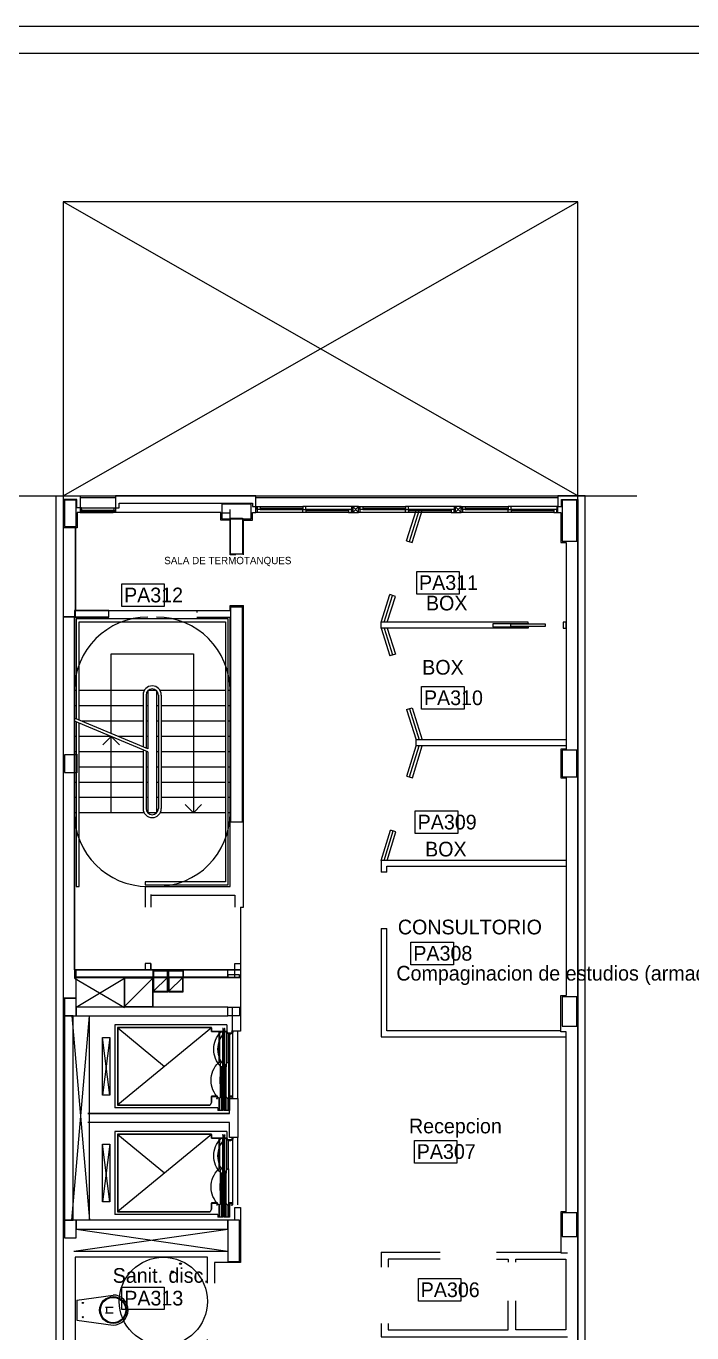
# Model space of a CAD drawing. Header units: millimetres. Extents: x 1473.7 to 1568.7, y 1808.4 to 1881.8.
# Drawn here: x 1521.54 to 1532.87, y 1859.53 to 1881.75 of the extents above; entities that cross this region are included whole.
import ezdxf

# ---------------------------------------------------------------- set-up
doc = ezdxf.new("R2010")
doc.units = ezdxf.units.MM
doc.layers.get('0').update_dxf_attribs({"linetype": 'CONTINUOUS'})
for name, color, linetype in [('0-OBSERVACIONES', 6, 'CONTINUOUS'), ('0000-TEXTO', 7, 'CONTINUOUS'), ('AR - ASCENSOR', 1, 'CONTINUOUS'), ('AR - CARPINTERIA 1', 1, 'CONTINUOUS'), ('AR - CARPINTERIA 2', 8, 'CONTINUOUS'), ('AR - INST. SANITARIA', 2, 'CONTINUOUS'), ('AR - LADRILLO VISTO', 3, 'CONTINUOUS'), ('AR - PROYECCION 1', 2, 'CONTINUOUS'), ('AR - PROYECCION 2', 1, 'CONTINUOUS'), ('AR - REVESTIMIENTO', 21, 'CONTINUOUS'), ('AR - REVOQUE', 8, 'CONTINUOUS'), ('AR - TABIQUE DURLOCK', 2, 'CONTINUOUS'), ('AR - TXT', 7, 'CONTINUOUS'), ('AR - VISTA 1', 8, 'CONTINUOUS'), ('AV-HUMO', 6, 'CONTINUOUS'), ('AV-PLENO', 9, 'CONTINUOUS'), ('ES - LINEA OFICIAL', 6, 'CONTINUOUS'), ('ES-COLUMNAS', 5, 'CONTINUOUS'), ('ES-TABIQUES', 5, 'CONTINUOUS'), ('MESADAS', 254, 'CONTINUOUS'), ('MURO', 7, 'CONTINUOUS'), ('TEXTO', 7, 'CONTINUOUS')]:
    doc.layers.add(name, color=color, linetype=linetype)

msp = doc.modelspace()

# ---------------------------------------------------------------- linework, layer by layer
at = {"color": 5}
for p, q in [((1525.008324, 1871.813436), (1525.008324, 1871.902565)), ((1525.008324, 1871.902565), (1525.238325, 1871.902565)), ((1522.348325, 1860.923462), (1524.968324, 1860.923462))]:
    msp.add_line(p, q, dxfattribs=at)
at = {"color": 2}
for points in [[(1522.378324, 1873.223528), (1522.168324, 1873.223528), (1522.168324, 1871.705983), (1522.378324, 1871.705983)], [(1522.358324, 1871.703436), (1522.943324, 1871.703436), (1522.943324, 1871.813436), (1522.358324, 1871.813436)], [(1525.088324, 1865.708436), (1522.368324, 1865.708436), (1522.368324, 1865.573436), (1525.088324, 1865.573436)], [(1523.700843, 1865.708436), (1523.707037, 1865.708436), (1523.707037, 1865.435901), (1523.700843, 1865.435901)], [(1523.965649, 1865.708436), (1523.94302, 1865.708436), (1523.94302, 1865.68366), (1523.965649, 1865.68366)], [(1524.207826, 1865.708436), (1524.201632, 1865.708436), (1524.201632, 1865.435901), (1524.207826, 1865.435901)], [(1524.968324, 1865.573436), (1525.168324, 1865.573436), (1525.168324, 1865.623436), (1524.968324, 1865.623436)], [(1524.968324, 1865.573436), (1525.179676, 1865.573436), (1525.179676, 1865.573436), (1524.968324, 1865.573436)], [(1524.968324, 1865.073436), (1525.168324, 1865.073436), (1525.168324, 1864.923436), (1524.968324, 1864.923436)]]:
    msp.add_lwpolyline(points, close=True, dxfattribs=at)
for points in [[(1522.168324, 1865.223436), (1522.388324, 1865.223436), (1522.388324, 1865.567865), (1522.368324, 1865.567865), (1522.368324, 1865.708436), (1522.358324, 1865.708436), (1522.358324, 1866.884588), (1522.358324, 1871.705983), (1522.168324, 1871.705983), (1522.168324, 1865.223436), (1522.278324, 1865.223436)], [(1522.388324, 1865.223436), (1522.388324, 1865.708436)], [(1523.94302, 1865.699871), (1523.707037, 1865.699871)], [(1523.94302, 1865.693546), (1523.707037, 1865.693546)], [(1523.94302, 1865.68366), (1523.707037, 1865.68366), (1523.71088, 1865.6888)], [(1523.94302, 1865.6888), (1523.707037, 1865.6888)], [(1524.202244, 1865.68366), (1523.965649, 1865.68366), (1523.94302, 1865.68366)], [(1524.201632, 1865.699871), (1523.965649, 1865.699871)], [(1524.201632, 1865.693546), (1523.965649, 1865.693546)], [(1524.201632, 1865.6888), (1523.965649, 1865.6888)], [(1522.388324, 1865.223436), (1522.168324, 1865.223436)], [(1525.075675, 1865.073436), (1525.188318, 1865.073436)]]:
    msp.add_lwpolyline(points, dxfattribs=at)
at = {"color": 5}
msp.add_lwpolyline([(1522.368324, 1865.573436), (1524.968324, 1865.573436), (1524.968324, 1865.708436), (1522.368324, 1865.708436)], close=True, dxfattribs=at)
at = {"color": 2}
msp.add_circle((1523.873325, 1860.068462), 0.75, dxfattribs=at)
at = {"layer": '0-OBSERVACIONES'}
for points in [[(1525.188324, 1866.773436), (1525.188324, 1864.965496)], [(1523.707037, 1865.575773), (1523.707037, 1865.708436)], [(1523.942407, 1865.581967), (1523.942407, 1865.68366)], [(1523.948601, 1865.505708), (1523.948601, 1865.68366)], [(1523.960067, 1865.505708), (1523.960067, 1865.68366)], [(1523.966261, 1865.581967), (1523.966261, 1865.68366)], [(1524.207826, 1865.581967), (1524.207826, 1865.708436)], [(1524.968324, 1865.58377), (1522.358324, 1865.58377)]]:
    msp.add_lwpolyline(points, dxfattribs=at)
for points in [[(1522.358324, 1865.58377), (1523.700843, 1865.58377), (1523.700843, 1865.708436), (1522.358324, 1865.708436)], [(1523.661904, 1865.813436), (1523.561904, 1865.813436), (1523.561904, 1865.708436), (1523.661904, 1865.708436)], [(1524.207826, 1865.58377), (1524.968324, 1865.58377), (1524.968324, 1865.708436), (1524.207826, 1865.708436)], [(1524.968324, 1865.708436), (1525.188324, 1865.708436), (1525.188324, 1865.573436), (1524.968324, 1865.573436)], [(1525.088324, 1865.813436), (1525.188324, 1865.813436), (1525.188324, 1865.708436), (1525.088324, 1865.708436)], [(1525.188325, 1864.660638), (1525.048318, 1864.660638), (1525.048318, 1865.073436), (1525.188325, 1865.073436)]]:
    msp.add_lwpolyline(points, close=True, dxfattribs=at)
at = {"layer": 'AR - ASCENSOR', "linetype": 'CONTINUOUS'}
for p, q in [((1523.04661, 1864.76978), (1523.046611, 1863.358903)), ((1524.953321, 1864.76978), (1523.04661, 1864.76978)), ((1523.09261, 1864.72378), (1523.092611, 1863.404903)), ((1524.695071, 1864.72378), (1523.09261, 1864.72378)), ((1523.09661, 1864.71978), (1523.096611, 1863.408903)), ((1523.09661, 1864.71978), (1523.893841, 1864.064342)), ((1524.691071, 1864.71978), (1523.09661, 1864.71978)), ((1524.691071, 1864.71978), (1523.096611, 1863.408903)), ((1524.691071, 1864.71978), (1524.691071, 1864.654578)), ((1524.695071, 1864.658578), (1524.695071, 1864.72378)), ((1524.953321, 1864.76978), (1524.953321, 1864.658494)), ((1522.962755, 1863.574342), (1522.838325, 1864.554342)), ((1522.962755, 1864.554342), (1522.838325, 1863.574342)), ((1524.691071, 1864.654578), (1524.888349, 1864.654578)), ((1524.886349, 1864.658578), (1524.695071, 1864.658578)), ((1524.819349, 1864.654578), (1524.819349, 1864.131665)), ((1524.829349, 1864.654578), (1524.829349, 1864.131665)), ((1524.888349, 1864.70978), (1524.880349, 1864.70978)), ((1524.880349, 1864.70978), (1524.880349, 1864.70578)), ((1524.880349, 1864.70578), (1524.886349, 1864.70578)), ((1524.886349, 1864.70578), (1524.886349, 1864.658578)), ((1524.890349, 1864.656578), (1524.890349, 1864.70778)), ((1524.890349, 1864.656578), (1524.890349, 1863.31478)), ((1524.907321, 1864.656578), (1524.907321, 1863.31478)), ((1524.968321, 1864.629578), (1524.968321, 1864.131665)), ((1524.978321, 1864.629578), (1524.978321, 1864.131665)), ((1524.998321, 1864.629578), (1524.998321, 1863.31478)), ((1525.048321, 1864.631578), (1525.048319, 1863.554807)), ((1525.138325, 1863.519807), (1525.138325, 1864.664578)), ((1524.860349, 1864.058764), (1524.860349, 1863.31478)), ((1524.870349, 1864.058764), (1524.870349, 1863.31478)), ((1524.927321, 1864.058764), (1524.927321, 1863.31478)), ((1524.937321, 1864.058764), (1524.937321, 1863.31478)), ((1523.092611, 1863.404903), (1524.67078, 1863.404903)), ((1523.096611, 1863.408903), (1524.667106, 1863.408903)), ((1524.691072, 1863.456807), (1524.667106, 1863.408903)), ((1524.695072, 1863.456637), (1524.67078, 1863.404903)), ((1524.691072, 1863.552807), (1524.691072, 1863.456807)), ((1524.792109, 1863.554807), (1524.693072, 1863.554807)), ((1524.695072, 1863.550807), (1524.790109, 1863.550807)), ((1524.695072, 1863.456637), (1524.695072, 1863.550807)), ((1524.777287, 1863.523807), (1524.777287, 1863.519807)), ((1524.790109, 1863.523807), (1524.777287, 1863.523807)), ((1524.777287, 1863.519807), (1524.792109, 1863.519807)), ((1524.790109, 1863.550807), (1524.790109, 1863.523807)), ((1524.794109, 1863.521807), (1524.794109, 1863.552807)), ((1524.819349, 1863.522602), (1524.819349, 1863.31478)), ((1524.829349, 1863.522602), (1524.829349, 1863.31478)), ((1524.968322, 1863.522602), (1524.968321, 1863.31478)), ((1524.978322, 1863.522602), (1524.978321, 1863.31478)), ((1524.799349, 1863.358903), (1523.046611, 1863.358903)), ((1524.799349, 1863.358903), (1524.799349, 1863.31478)), ((1524.890349, 1863.31478), (1524.799349, 1863.31478)), ((1524.998321, 1863.31478), (1524.907321, 1863.31478)), ((1523.04661, 1862.957293), (1523.046611, 1861.546416)), ((1524.953321, 1862.957293), (1523.04661, 1862.957293)), ((1524.953321, 1862.957293), (1524.953321, 1862.846007)), ((1522.962755, 1861.761855), (1522.838324, 1862.741855)), ((1522.962755, 1862.741855), (1522.838324, 1861.761855)), ((1523.09261, 1862.911293), (1523.092611, 1861.592416)), ((1524.695071, 1862.911293), (1523.09261, 1862.911293)), ((1523.09661, 1862.907293), (1523.096611, 1861.596416)), ((1523.09661, 1862.907293), (1523.893841, 1862.251855)), ((1524.691071, 1862.907293), (1523.09661, 1862.907293)), ((1524.691071, 1862.907293), (1523.096611, 1861.596416)), ((1524.691071, 1862.907293), (1524.691071, 1862.842091)), ((1524.691071, 1862.842091), (1524.888349, 1862.842091)), ((1524.695071, 1862.846091), (1524.695071, 1862.911293)), ((1524.886349, 1862.846091), (1524.695071, 1862.846091)), ((1524.819349, 1862.842091), (1524.819349, 1862.319178)), ((1524.829349, 1862.842091), (1524.829349, 1862.319178)), ((1524.888349, 1862.897293), (1524.880349, 1862.897293)), ((1524.880349, 1862.897293), (1524.880349, 1862.893293)), ((1524.880349, 1862.893293), (1524.886349, 1862.893293)), ((1524.886349, 1862.893293), (1524.886349, 1862.846091)), ((1524.890349, 1862.844091), (1524.890349, 1862.895293)), ((1524.890349, 1862.844091), (1524.890349, 1861.502293)), ((1524.907321, 1862.844091), (1524.907321, 1861.502293)), ((1524.968321, 1862.817091), (1524.968321, 1862.319178)), ((1524.978321, 1862.817091), (1524.978321, 1862.319178)), ((1525.048321, 1862.819091), (1525.048319, 1861.74232)), ((1525.138325, 1861.70732), (1525.138324, 1862.852091)), ((1524.860349, 1862.246277), (1524.860349, 1861.502293)), ((1524.870349, 1862.246277), (1524.870349, 1861.502293)), ((1524.927321, 1862.246277), (1524.927321, 1861.502293)), ((1524.937321, 1862.246277), (1524.937321, 1861.502293)), ((1524.691072, 1861.64432), (1524.667106, 1861.596416)), ((1524.695072, 1861.64415), (1524.67078, 1861.592416)), ((1524.691072, 1861.74032), (1524.691072, 1861.64432)), ((1524.792109, 1861.74232), (1524.693072, 1861.74232)), ((1524.695072, 1861.73832), (1524.790109, 1861.73832)), ((1524.695072, 1861.64415), (1524.695072, 1861.73832)), ((1524.777287, 1861.71132), (1524.777287, 1861.70732)), ((1524.790109, 1861.71132), (1524.777287, 1861.71132)), ((1524.777287, 1861.70732), (1524.792109, 1861.70732)), ((1524.790109, 1861.73832), (1524.790109, 1861.71132)), ((1524.794109, 1861.70932), (1524.794109, 1861.74032)), ((1524.819349, 1861.710114), (1524.819349, 1861.502293)), ((1524.829349, 1861.710114), (1524.829349, 1861.502293)), ((1524.968322, 1861.710114), (1524.968321, 1861.502293)), ((1524.978322, 1861.710114), (1524.978321, 1861.502293)), ((1524.998321, 1861.70732), (1524.998321, 1861.502293)), ((1524.799349, 1861.546416), (1523.046611, 1861.546416)), ((1523.092611, 1861.592416), (1524.67078, 1861.592416)), ((1523.096611, 1861.596416), (1524.667106, 1861.596416)), ((1524.799349, 1861.546416), (1524.799349, 1861.502293)), ((1524.890349, 1861.502293), (1524.799349, 1861.502293)), ((1524.998321, 1861.502293), (1524.907321, 1861.502293))]:
    msp.add_line(p, q, dxfattribs=at)
for points in [[(1522.962755, 1864.554342), (1522.962755, 1863.574342), (1522.838325, 1863.574342), (1522.838325, 1864.554342)], [(1522.962755, 1862.741855), (1522.962755, 1861.761855), (1522.838324, 1861.761855), (1522.838324, 1862.741855)]]:
    msp.add_lwpolyline(points, close=True, dxfattribs=at)
for points in [[(1524.850349, 1864.063764, -0.414214), (1524.850349, 1864.646073, -0.414214), (1524.855349, 1864.651073, -0.414214), (1524.875349, 1864.651073, -0.414214), (1524.880349, 1864.646073), (1524.880349, 1864.063764), (1524.875349, 1864.058764), (1524.855349, 1864.058764)], [(1524.917321, 1864.646073, 0.414214), (1524.917321, 1864.063764, 0.414214), (1524.922321, 1864.058764, 0.414214), (1524.942321, 1864.058764, 0.414214), (1524.947321, 1864.063764), (1524.947321, 1864.646073), (1524.942321, 1864.651073), (1524.922321, 1864.651073)], [(1525.038321, 1864.664578, -0.414214), (1525.046321, 1864.664578, -0.414214), (1525.048321, 1864.662578, -0.414214), (1525.048321, 1864.631578, 0.414214), (1525.046321, 1864.629578, -0.414214), (1524.956321, 1864.629578, -0.414214), (1524.954321, 1864.631578, -0.414214), (1524.954321, 1864.652578), (1524.952321, 1864.654578), (1524.909321, 1864.654578), (1524.907321, 1864.656578), (1524.907321, 1864.70778), (1524.909321, 1864.70978), (1524.917321, 1864.70978), (1524.917321, 1864.70578), (1524.911321, 1864.70578), (1524.911321, 1864.658578), (1524.952321, 1864.658578), (1524.958321, 1864.652578), (1524.958321, 1864.633578), (1525.044321, 1864.633578), (1525.044321, 1864.660578), (1525.038321, 1864.660578)], [(1524.809349, 1863.527602, -0.414214), (1524.809349, 1864.126665, -0.414214), (1524.814349, 1864.131665, -0.414214), (1524.834349, 1864.131665, -0.414214), (1524.839349, 1864.126665), (1524.839349, 1863.527602), (1524.834349, 1863.522602), (1524.814349, 1863.522602)], [(1524.958321, 1864.126665, 0.414214), (1524.958322, 1863.527602, 0.414214), (1524.963322, 1863.522602, 0.414214), (1524.983322, 1863.522602, 0.414214), (1524.988322, 1863.527602), (1524.988321, 1864.126665), (1524.983321, 1864.131665), (1524.963321, 1864.131665)], [(1525.0315, 1863.523807, 0.414214), (1525.0315, 1863.519807, 0.414214), (1525.046322, 1863.519807, 0.414214), (1525.048322, 1863.521807, 0.414214), (1525.048322, 1863.552807), (1525.046322, 1863.554807), (1525.000322, 1863.554807), (1524.998322, 1863.552807), (1524.998322, 1863.521807), (1525.000322, 1863.519807), (1525.015144, 1863.519807), (1525.015144, 1863.523807), (1525.002322, 1863.523807), (1525.002322, 1863.550807), (1525.044322, 1863.550807), (1525.044322, 1863.523807)], [(1524.850349, 1862.251277, -0.414214), (1524.850349, 1862.833586, -0.414214), (1524.855349, 1862.838586, -0.414214), (1524.875349, 1862.838586, -0.414214), (1524.880349, 1862.833586), (1524.880349, 1862.251277), (1524.875349, 1862.246277), (1524.855349, 1862.246277)], [(1524.917321, 1862.833586, 0.414214), (1524.917321, 1862.251277, 0.414214), (1524.922321, 1862.246277, 0.414214), (1524.942321, 1862.246277, 0.414214), (1524.947321, 1862.251277), (1524.947321, 1862.833586), (1524.942321, 1862.838586), (1524.922321, 1862.838586)], [(1525.038321, 1862.852091, -0.414214), (1525.046321, 1862.852091, -0.414214), (1525.048321, 1862.850091, -0.414214), (1525.048321, 1862.819091, 0.414214), (1525.046321, 1862.817091, -0.414214), (1524.956321, 1862.817091, -0.414214), (1524.954321, 1862.819091, -0.414214), (1524.954321, 1862.840091), (1524.952321, 1862.842091), (1524.909321, 1862.842091), (1524.907321, 1862.844091), (1524.907321, 1862.895293), (1524.909321, 1862.897293), (1524.917321, 1862.897293), (1524.917321, 1862.893293), (1524.911321, 1862.893293), (1524.911321, 1862.846091), (1524.952321, 1862.846091), (1524.958321, 1862.840091), (1524.958321, 1862.821091), (1525.044321, 1862.821091), (1525.044321, 1862.848091), (1525.038321, 1862.848091)], [(1524.809349, 1861.715114, -0.414214), (1524.809349, 1862.314178, -0.414214), (1524.814349, 1862.319178, -0.414214), (1524.834349, 1862.319178, -0.414214), (1524.839349, 1862.314178), (1524.839349, 1861.715114), (1524.834349, 1861.710114), (1524.814349, 1861.710114)], [(1524.958321, 1862.314178, 0.414214), (1524.958322, 1861.715114, 0.414214), (1524.963322, 1861.710114, 0.414214), (1524.983322, 1861.710114, 0.414214), (1524.988322, 1861.715114), (1524.988321, 1862.314178), (1524.983321, 1862.319178), (1524.963321, 1862.319178)], [(1525.0315, 1861.71132, 0.414214), (1525.0315, 1861.70732, 0.414214), (1525.046322, 1861.70732, 0.414214), (1525.048322, 1861.70932, 0.414214), (1525.048322, 1861.74032), (1525.046322, 1861.74232), (1525.000322, 1861.74232), (1524.998322, 1861.74032), (1524.998322, 1861.70932), (1525.000322, 1861.70732), (1525.015144, 1861.70732), (1525.015144, 1861.71132), (1525.002322, 1861.71132), (1525.002322, 1861.73832), (1525.044322, 1861.73832), (1525.044322, 1861.71132)]]:
    msp.add_lwpolyline(points, format="xyb", close=True, dxfattribs=at)
for centre, start, end in [((1524.888349, 1864.70778), 0, 90), ((1524.888349, 1864.656578), 270, 0), ((1524.693072, 1863.552807), 90, 180), ((1524.792109, 1863.552807), 0, 90), ((1524.792109, 1863.521807), 270, 0), ((1524.888349, 1862.895293), 0, 90), ((1524.888349, 1862.844091), 270, 0), ((1524.693072, 1861.74032), 90, 180), ((1524.792109, 1861.74032), 0, 90), ((1524.792109, 1861.70932), 270, 0)]:
    msp.add_arc(centre, 0.002, start, end, dxfattribs=at)
at = {"layer": 'AR - CARPINTERIA 1', "linetype": 'CONTINUOUS'}
for points in [[(1522.458324, 1873.483528), (1522.478324, 1873.483528), (1522.478324, 1873.563528), (1522.458324, 1873.563528)], [(1522.478324, 1873.483528), (1522.498324, 1873.483528), (1522.498324, 1873.523528), (1522.478324, 1873.523528)], [(1523.038324, 1873.483528), (1523.018324, 1873.483528), (1523.018324, 1873.523528), (1523.038324, 1873.523528)], [(1523.058324, 1873.483528), (1523.038324, 1873.483528), (1523.038324, 1873.563528), (1523.058324, 1873.563528)], [(1525.448324, 1873.583528), (1525.468324, 1873.583528), (1525.468324, 1873.483528), (1525.448324, 1873.483528)], [(1525.468324, 1873.583528), (1525.518324, 1873.583528), (1525.518324, 1873.533528), (1525.468324, 1873.533528)], [(1526.296657, 1873.583528), (1526.246657, 1873.583528), (1526.246657, 1873.533528), (1526.296657, 1873.533528)], [(1526.246657, 1873.533528), (1526.296657, 1873.533528), (1526.296657, 1873.483528), (1526.246657, 1873.483528)], [(1527.074991, 1873.533528), (1527.024991, 1873.533528), (1527.024991, 1873.483528), (1527.074991, 1873.483528)], [(1527.094991, 1873.583528), (1527.074991, 1873.583528), (1527.074991, 1873.483528), (1527.094991, 1873.483528)], [(1527.09499, 1873.483528), (1527.19499, 1873.483528), (1527.19499, 1873.583528), (1527.09499, 1873.583528)], [(1527.19499, 1873.583528), (1527.21499, 1873.583528), (1527.21499, 1873.483528), (1527.19499, 1873.483528)], [(1527.21499, 1873.583528), (1527.26499, 1873.583528), (1527.26499, 1873.533528), (1527.21499, 1873.533528)], [(1528.043324, 1873.583528), (1527.993324, 1873.583528), (1527.993324, 1873.533528), (1528.043324, 1873.533528)], [(1527.993324, 1873.533528), (1528.043324, 1873.533528), (1528.043324, 1873.483528), (1527.993324, 1873.483528)], [(1528.821657, 1873.533528), (1528.771657, 1873.533528), (1528.771657, 1873.483528), (1528.821657, 1873.483528)], [(1528.841657, 1873.583528), (1528.821657, 1873.583528), (1528.821657, 1873.483528), (1528.841657, 1873.483528)], [(1528.841657, 1873.483527), (1528.941657, 1873.483527), (1528.941657, 1873.583527), (1528.841657, 1873.583527)], [(1528.941657, 1873.583528), (1528.961657, 1873.583528), (1528.961657, 1873.483528), (1528.941657, 1873.483528)], [(1528.961657, 1873.583528), (1529.011657, 1873.583528), (1529.011657, 1873.533528), (1528.961657, 1873.533528)], [(1529.78999, 1873.583528), (1529.73999, 1873.583528), (1529.73999, 1873.533528), (1529.78999, 1873.533528)], [(1529.73999, 1873.533528), (1529.78999, 1873.533528), (1529.78999, 1873.483528), (1529.73999, 1873.483528)], [(1530.568324, 1873.533528), (1530.518324, 1873.533528), (1530.518324, 1873.483528), (1530.568324, 1873.483528)], [(1530.588324, 1873.583528), (1530.568324, 1873.583528), (1530.568324, 1873.483528), (1530.588324, 1873.483528)], [(1530.678324, 1871.515837), (1530.728324, 1871.515837), (1530.728324, 1871.615837), (1530.678324, 1871.615837)], [(1529.778324, 1871.548337), (1530.378324, 1871.548337), (1530.378324, 1871.583337), (1529.778324, 1871.583337)]]:
    msp.add_lwpolyline(points, close=True, dxfattribs=at)
for points in [[(1522.478324, 1873.563528), (1523.038324, 1873.563528)], [(1522.498324, 1873.523528), (1523.018324, 1873.523528)], [(1522.498324, 1873.503528), (1523.018324, 1873.503528)], [(1522.498324, 1873.483528), (1523.018324, 1873.483528)], [(1526.246657, 1873.483528), (1525.468324, 1873.483528)], [(1525.518324, 1873.583528), (1526.246657, 1873.583528)], [(1525.518324, 1873.558528), (1526.246657, 1873.558528)], [(1525.518324, 1873.533528), (1526.246657, 1873.533528)], [(1527.074991, 1873.583528), (1526.296657, 1873.583528)], [(1527.024991, 1873.533528), (1526.296657, 1873.533528)], [(1527.024991, 1873.508528), (1526.296657, 1873.508528)], [(1527.024991, 1873.483528), (1526.296657, 1873.483528)], [(1527.19499, 1873.483528), (1527.09499, 1873.583528)], [(1527.09499, 1873.483528), (1527.19499, 1873.583528)], [(1527.993324, 1873.483528), (1527.21499, 1873.483528)], [(1527.26499, 1873.583528), (1527.993324, 1873.583528)], [(1527.26499, 1873.558528), (1527.993324, 1873.558528)], [(1527.26499, 1873.533528), (1527.993324, 1873.533528)], [(1528.821657, 1873.583528), (1528.043324, 1873.583528)], [(1528.771657, 1873.533528), (1528.043324, 1873.533528)], [(1528.771657, 1873.508528), (1528.043324, 1873.508528)], [(1528.771657, 1873.483528), (1528.043324, 1873.483528)], [(1528.941657, 1873.483527), (1528.841657, 1873.583527)], [(1528.841657, 1873.483527), (1528.941657, 1873.583527)], [(1529.73999, 1873.483528), (1528.961657, 1873.483528)], [(1529.011657, 1873.583528), (1529.73999, 1873.583528)], [(1529.011657, 1873.558528), (1529.73999, 1873.558528)], [(1529.011657, 1873.533528), (1529.73999, 1873.533528)], [(1530.568324, 1873.583528), (1529.78999, 1873.583528)], [(1530.518324, 1873.533528), (1529.78999, 1873.533528)], [(1530.518324, 1873.508528), (1529.78999, 1873.508528)], [(1530.518324, 1873.483528), (1529.78999, 1873.483528)], [(1530.078324, 1871.603337), (1530.078324, 1871.590837), (1529.478324, 1871.590837), (1529.478324, 1871.540837), (1530.078324, 1871.540837), (1530.078324, 1871.528337)]]:
    msp.add_lwpolyline(points, dxfattribs=at)
at = {"layer": 'AR - CARPINTERIA 2', "linetype": 'CONTINUOUS'}
for points in [[(1528.012407, 1873.001675), (1528.178998, 1873.533528)], [(1528.060121, 1872.98673), (1528.231393, 1873.533528)], [(1528.107835, 1872.971784), (1528.283788, 1873.533528)], [(1528.012407, 1873.001675), (1528.107835, 1872.971784)], [(1527.578324, 1871.615837), (1527.725455, 1872.085564)], [(1527.630719, 1871.615837), (1527.77317, 1872.070619)], [(1527.683115, 1871.615837), (1527.820884, 1872.055674)], [(1527.820884, 1872.055674), (1527.725455, 1872.085564)], [(1527.578324, 1871.515837), (1527.725455, 1871.04611)], [(1527.630719, 1871.515837), (1527.77317, 1871.061055)], [(1527.683115, 1871.515837), (1527.820884, 1871.076)], [(1527.820884, 1871.076), (1527.725455, 1871.04611)], [(1528.012407, 1870.129999), (1528.107835, 1870.15989)], [(1528.012407, 1870.129999), (1528.173456, 1869.615837)], [(1528.060121, 1870.144944), (1528.225732, 1869.61622)], [(1528.107835, 1870.15989), (1528.278007, 1869.616603)], [(1528.01618, 1869.000508), (1528.173456, 1869.515837)], [(1528.064002, 1868.985913), (1528.225733, 1869.515837)], [(1528.111825, 1868.971318), (1528.27801, 1869.515837)], [(1528.01618, 1869.000508), (1528.111825, 1868.971318)], [(1527.578324, 1867.565837), (1527.735952, 1868.082319)], [(1527.630601, 1867.565837), (1527.783774, 1868.067723)], [(1527.682877, 1867.565837), (1527.831597, 1868.053128)], [(1527.831597, 1868.053128), (1527.735952, 1868.082319)]]:
    msp.add_lwpolyline(points, dxfattribs=at)
at = {"layer": 'AR - INST. SANITARIA'}
for p, q in [((1522.397922, 1860.091046), (1523.017397, 1860.176111)), ((1522.397922, 1860.091046), (1522.397922, 1859.74968)), ((1522.887067, 1859.967475), (1523.017397, 1859.967475)), ((1522.887067, 1859.873252), (1523.017397, 1859.873252)), ((1522.397922, 1859.74968), (1523.017397, 1859.664616))]:
    msp.add_line(p, q, dxfattribs=at)
for centre, radius in [((1522.502465, 1860.041493), 0.010095), ((1523.017397, 1859.920363), 0.228827), ((1523.017397, 1859.920363), 0.215366), ((1522.502465, 1859.799234), 0.010095)]:
    msp.add_circle(centre, radius, dxfattribs=at)
for centre, radius, start, end in [((1523.017397, 1859.920363), 0.255748, 270, 90), ((1523.072419, 1859.920363), 0.168255, 163.739795, 196.260205)]:
    msp.add_arc(centre, radius, start, end, dxfattribs=at)
at = {"layer": 'AR - LADRILLO VISTO', "linetype": 'CONTINUOUS'}
for points in [[(1522.398324, 1873.703528), (1522.168324, 1873.703528), (1522.168324, 1847.493528), (1522.168324, 1847.493528), (1522.168324, 1847.493528), (1522.048324, 1847.493528), (1522.048324, 1873.763528), (1522.458324, 1873.763528), (1522.458324, 1873.563528), (1522.398324, 1873.563528), (1522.398324, 1873.703528)], [(1525.388324, 1873.643528), (1525.388324, 1873.583528), (1525.448324, 1873.583528), (1525.448324, 1873.763528), (1523.058324, 1873.763528), (1523.058324, 1873.563528), (1523.118324, 1873.563528), (1523.118324, 1873.643528), (1525.388324, 1873.643528)], [(1530.928324, 1873.703528), (1530.928324, 1847.493528), (1530.928324, 1847.493528), (1530.928324, 1847.493528), (1531.048324, 1847.493528), (1531.048324, 1873.763528), (1530.588324, 1873.763528), (1530.588324, 1873.583527), (1530.648324, 1873.583527), (1530.648324, 1873.703528), (1530.928324, 1873.703528)]]:
    msp.add_lwpolyline(points, dxfattribs=at)
at = {"layer": 'AR - PROYECCION 1'}
for points in [[(1522.168324, 1873.763528), (1530.928324, 1878.763528)], [(1530.928324, 1873.763528), (1522.168324, 1878.763528)], [(1522.618324, 1861.448462), (1522.618324, 1864.923436)], [(1524.998324, 1863.260949), (1522.588324, 1863.260949)]]:
    msp.add_lwpolyline(points, dxfattribs=at)
at = {"layer": 'AR - PROYECCION 2'}
for points in [[(1522.358324, 1865.565532), (1523.211519, 1865.065532)], [(1522.388324, 1865.073436), (1523.211519, 1865.565532)], [(1522.318324, 1861.448462), (1522.618324, 1864.923436)], [(1522.318324, 1864.923436), (1522.618324, 1861.448462)], [(1522.348325, 1860.923462), (1524.968324, 1861.298462)], [(1522.388324, 1861.298462), (1524.968324, 1860.923462)]]:
    msp.add_lwpolyline(points, dxfattribs=at)
for centre, start, end in [((1523.608324, 1870.453436), 90, 180), ((1523.758324, 1870.453436), 0, 90), ((1523.608324, 1868.373435), 180, 270), ((1523.758324, 1868.373435), 270, 360)]:
    msp.add_arc(centre, 1.25, start, end, dxfattribs=at)
at = {"layer": 'AR - REVESTIMIENTO', "linetype": 'CONTINUOUS'}
for points in [[(1524.623325, 1860.378462), (1524.623325, 1860.818462), (1522.373325, 1860.818462), (1522.373325, 1859.318462), (1524.623325, 1859.318462), (1524.623325, 1859.418462)], [(1528.582382, 1860.785837), (1527.698324, 1860.785837), (1527.698324, 1860.650837)], [(1529.542382, 1860.785837), (1529.743324, 1860.785837), (1529.743324, 1860.735837)], [(1529.873324, 1860.735837), (1529.873324, 1860.785837), (1530.723324, 1860.785837), (1530.723324, 1859.585837), (1529.873324, 1859.585837), (1529.873324, 1860.075837)], [(1527.698324, 1859.690837), (1527.698324, 1859.585837), (1529.743324, 1859.585837), (1529.743324, 1860.075837)]]:
    msp.add_lwpolyline(points, dxfattribs=at)
at = {"layer": 'AR - REVOQUE', "linetype": 'CONTINUOUS'}
for points in [[(1522.458324, 1873.483528), (1522.408324, 1873.483528), (1522.408324, 1873.223528), (1522.378324, 1873.223528), (1522.378324, 1871.813436), (1522.943324, 1871.813436)], [(1525.008324, 1873.353528), (1524.848324, 1873.353528), (1524.848324, 1873.483528), (1523.058324, 1873.483528)], [(1525.008324, 1873.473528), (1524.868324, 1873.473528)], [(1525.108325, 1872.762565), (1525.008325, 1872.762565), (1525.008324, 1873.533528)], [(1525.238324, 1872.762565), (1525.238324, 1873.353528), (1525.388324, 1873.353528), (1525.388324, 1873.483528), (1525.448324, 1873.483528)], [(1530.588324, 1873.483528), (1530.638325, 1873.483528), (1530.638324, 1872.973528), (1530.728324, 1872.973528), (1530.728324, 1869.458483), (1530.638324, 1869.458483), (1530.638324, 1868.968483), (1530.728324, 1868.968483), (1530.728324, 1865.268436)], [(1525.188324, 1866.773436), (1525.218325, 1866.773436), (1525.238325, 1866.773436), (1525.238325, 1871.902565)], [(1522.943324, 1871.703436), (1522.358324, 1871.703436), (1522.358324, 1869.373483), (1522.398324, 1869.373483), (1522.398324, 1869.053483), (1522.358325, 1869.053483), (1522.358324, 1865.708436)], [(1523.561904, 1867.123435), (1525.008325, 1867.123435), (1525.008324, 1871.703436)], [(1524.443324, 1871.813436), (1525.018324, 1871.813436)], [(1524.443324, 1871.703436), (1525.018324, 1871.703436)], [(1523.561904, 1867.123435), (1523.561904, 1866.773436)], [(1523.651904, 1866.973435), (1525.088324, 1866.973435), (1525.088324, 1866.773436)], [(1523.661904, 1866.988435), (1523.661904, 1866.773436)], [(1522.358324, 1865.708436), (1523.561904, 1865.708436)], [(1523.561904, 1865.813436), (1523.561904, 1865.708436)], [(1523.661904, 1865.813436), (1523.661904, 1865.708436)], [(1523.661904, 1865.813436), (1523.661904, 1865.708436)], [(1523.661904, 1865.708436), (1525.088324, 1865.708436), (1525.088324, 1865.808436)], [(1523.661904, 1865.708436), (1523.707037, 1865.708436)], [(1523.965649, 1865.708436), (1523.94302, 1865.708436)], [(1524.201632, 1865.708436), (1525.088324, 1865.708436), (1525.088324, 1865.813436)], [(1530.728324, 1864.653337), (1530.638324, 1864.653337), (1530.638324, 1865.268436), (1530.728324, 1865.268436)], [(1530.728324, 1861.573462), (1530.728324, 1864.653337)], [(1522.588324, 1863.260949), (1524.998324, 1863.260949), (1524.998325, 1863.519807), (1525.138325, 1863.519807), (1525.138324, 1862.852091), (1524.998324, 1862.852091), (1524.998324, 1863.110949), (1522.588324, 1863.110949)], [(1525.088321, 1861.448462), (1525.088321, 1861.665867), (1525.188324, 1861.665867), (1525.188324, 1860.728462), (1524.743325, 1860.728462), (1524.743325, 1860.378462)], [(1530.728324, 1861.593462), (1530.638324, 1861.593462), (1530.638324, 1860.890837), (1530.748324, 1860.890837)], [(1527.578324, 1860.905837), (1528.582382, 1860.905837)], [(1527.578324, 1860.905837), (1527.578324, 1860.650837)], [(1529.542382, 1860.905837), (1530.638324, 1860.905837)], [(1527.578324, 1859.690837), (1527.578324, 1859.465837), (1530.748324, 1859.465837)]]:
    msp.add_lwpolyline(points, dxfattribs=at)
at = {"layer": 'AR - TABIQUE DURLOCK', "linetype": 'CONTINUOUS'}
for points in [[(1530.078324, 1871.615837), (1527.578324, 1871.615837)], [(1527.578324, 1871.515837), (1527.578324, 1871.615837)], [(1530.078324, 1871.603337), (1530.078324, 1871.615837)], [(1530.078324, 1871.515837), (1527.578324, 1871.515837)], [(1530.078324, 1871.528337), (1530.078324, 1871.515837)], [(1530.728324, 1869.615837), (1528.173456, 1869.615837)], [(1528.173456, 1869.515837), (1528.173456, 1869.615837)], [(1530.728324, 1869.515837), (1528.173456, 1869.515837)], [(1530.728324, 1867.565837), (1527.578324, 1867.565837), (1527.578324, 1867.365837)], [(1527.678324, 1867.365837), (1527.678324, 1867.465837), (1530.728324, 1867.465837)], [(1527.678324, 1867.365837), (1527.578324, 1867.365837)], [(1527.578324, 1866.405837), (1527.578324, 1864.565837), (1530.728324, 1864.565837)], [(1527.578324, 1866.405837), (1527.678324, 1866.405837)], [(1530.638324, 1864.665837), (1527.678324, 1864.665837), (1527.678324, 1866.405837)]]:
    msp.add_lwpolyline(points, dxfattribs=at)
at = {"layer": 'AR - VISTA 1', "linetype": 'CONTINUOUS'}
for points in [[(1523.058324, 1873.733528), (1522.458324, 1873.733528)], [(1530.588324, 1873.733528), (1525.448324, 1873.733528)], [(1522.438324, 1869.950156), (1522.438324, 1871.623435), (1524.928325, 1871.623436), (1524.928325, 1867.203435), (1523.561904, 1867.203435), (1523.561904, 1867.153435), (1524.978325, 1867.153435), (1524.978325, 1871.673436), (1522.388324, 1871.673435), (1522.388324, 1869.970956)], [(1522.943324, 1871.783436), (1522.943324, 1871.813436), (1524.443324, 1871.813436), (1524.443324, 1871.783436)], [(1522.983324, 1869.723436), (1522.983324, 1871.078436), (1524.383324, 1871.078436), (1524.383324, 1868.373436)], [(1522.388324, 1870.453435), (1522.358324, 1870.453435)], [(1523.547677, 1870.453435), (1522.438324, 1870.453435)], [(1523.528324, 1870.378435), (1523.528324, 1869.496715)], [(1523.578324, 1870.378435), (1523.578324, 1869.475915)], [(1523.608324, 1870.453436), (1523.608324, 1869.463435)], [(1523.758324, 1870.453435), (1523.608324, 1870.453435)], [(1523.758324, 1870.453436), (1523.758324, 1868.373436)], [(1523.788324, 1870.378435), (1523.788324, 1868.448435)], [(1524.928325, 1870.453436), (1523.818971, 1870.453435)], [(1523.838324, 1870.378435), (1523.838324, 1868.448435)], [(1525.008324, 1870.453436), (1524.978325, 1870.453436)], [(1522.388324, 1870.193435), (1522.358324, 1870.193435)], [(1523.528324, 1870.193435), (1522.438324, 1870.193435)], [(1523.608324, 1870.193435), (1523.578324, 1870.193435)], [(1523.788324, 1870.193435), (1523.758324, 1870.193435)], [(1524.928325, 1870.193436), (1523.838324, 1870.193435)], [(1525.008324, 1870.193436), (1524.978325, 1870.193436)], [(1522.388324, 1869.920956), (1522.388324, 1867.123435), (1522.438324, 1867.123435)], [(1522.438324, 1867.123435), (1522.438324, 1869.900156)], [(1523.528324, 1869.933435), (1522.478517, 1869.933435)], [(1523.608324, 1869.933435), (1523.578324, 1869.933435)], [(1523.788324, 1869.933435), (1523.758324, 1869.933435)], [(1524.928325, 1869.933436), (1523.838324, 1869.933435)], [(1525.008324, 1869.933436), (1524.978325, 1869.933436)], [(1522.388324, 1869.673435), (1522.358324, 1869.673435)], [(1522.983325, 1869.673435), (1522.438324, 1869.673435)], [(1522.841903, 1869.532014), (1522.983325, 1869.673435), (1523.124746, 1869.532014)], [(1522.983324, 1868.373436), (1522.983324, 1869.673436)], [(1523.528324, 1869.673435), (1523.103517, 1869.673435)], [(1523.608324, 1869.673435), (1523.578324, 1869.673435)], [(1523.788324, 1869.673435), (1523.758324, 1869.673435)], [(1524.928325, 1869.673436), (1523.838324, 1869.673435)], [(1525.008324, 1869.673436), (1524.978325, 1869.673436)], [(1522.388324, 1869.413435), (1522.358324, 1869.413435)], [(1523.528324, 1869.413435), (1522.438324, 1869.413435)], [(1523.528324, 1869.446715), (1523.528324, 1868.448435)], [(1523.578324, 1869.425915), (1523.578324, 1868.448435)], [(1523.608324, 1869.413435), (1523.578324, 1869.413435)], [(1523.608324, 1869.413435), (1523.608324, 1868.373436)], [(1523.788324, 1869.413435), (1523.758324, 1869.413435)], [(1524.928325, 1869.413436), (1523.838324, 1869.413435)], [(1525.008324, 1869.413436), (1524.978325, 1869.413436)], [(1523.528324, 1869.153435), (1522.438324, 1869.153435)], [(1523.608324, 1869.153435), (1523.578324, 1869.153435)], [(1523.788324, 1869.153435), (1523.758324, 1869.153435)], [(1524.928325, 1869.153436), (1523.838324, 1869.153435)], [(1525.008324, 1869.153436), (1524.978325, 1869.153436)], [(1522.388324, 1868.893435), (1522.358324, 1868.893435)], [(1523.528324, 1868.893435), (1522.438324, 1868.893435)], [(1523.608324, 1868.893435), (1523.578324, 1868.893435)], [(1523.788324, 1868.893435), (1523.758324, 1868.893435)], [(1524.928325, 1868.893436), (1523.838324, 1868.893435)], [(1525.008324, 1868.893436), (1524.978325, 1868.893436)], [(1522.388324, 1868.633435), (1522.358324, 1868.633435)], [(1523.528324, 1868.633435), (1522.438324, 1868.633435)], [(1523.608324, 1868.633435), (1523.578324, 1868.633435)], [(1523.788324, 1868.633435), (1523.758324, 1868.633435)], [(1524.928325, 1868.633436), (1523.838324, 1868.633435)], [(1524.524746, 1868.514857), (1524.383324, 1868.373436), (1524.241903, 1868.514857)], [(1525.008324, 1868.633436), (1524.978325, 1868.633436)], [(1522.388324, 1868.373435), (1522.358324, 1868.373435)], [(1523.547677, 1868.373435), (1522.438324, 1868.373435)], [(1523.758324, 1868.373435), (1523.608324, 1868.373435)], [(1524.928325, 1868.373436), (1523.81897, 1868.373435)], [(1525.008324, 1868.373436), (1524.978325, 1868.373436)]]:
    msp.add_lwpolyline(points, dxfattribs=at)
msp.add_lwpolyline([(1530.628324, 1873.733528), (1530.628324, 1873.733528)], close=True, dxfattribs=at)
at = {"layer": 'AR - VISTA 1', "color": 2, "linetype": 'CONTINUOUS'}
for points in [[(1523.608324, 1869.463435), (1522.358324, 1869.983436)], [(1523.608324, 1869.413435), (1522.358324, 1869.933436)]]:
    msp.add_lwpolyline(points, dxfattribs=at)
at = {"layer": 'AR - VISTA 1', "linetype": 'CONTINUOUS'}
for centre, radius, start, end in [((1523.683324, 1870.378435), 0.155, 359.999993, 179.999993), ((1523.683324, 1870.378435), 0.105, 359.999993, 179.999993), ((1523.683324, 1868.448435), 0.155, 180.000007, 0.000007), ((1523.683324, 1868.448435), 0.105, 180.000007, 0.000007)]:
    msp.add_arc(centre, radius, start, end, dxfattribs=at)
at = {"layer": 'AV-HUMO'}
for points in [[(1523.205325, 1865.571726), (1523.205325, 1865.076208), (1523.700843, 1865.076208), (1523.700843, 1865.571726)], [(1523.211519, 1865.565532), (1523.211519, 1865.082402), (1523.694649, 1865.082402), (1523.694649, 1865.565532)], [(1523.707037, 1865.575773), (1523.707037, 1865.340402), (1523.942407, 1865.340402), (1523.942407, 1865.575773)], [(1523.966261, 1865.575773), (1523.966261, 1865.340402), (1524.201632, 1865.340402), (1524.201632, 1865.575773)]]:
    msp.add_lwpolyline(points, close=True, dxfattribs=at)
for points in [[(1523.942407, 1865.581967), (1523.700843, 1865.581967), (1523.700843, 1865.334208), (1523.948601, 1865.334208), (1523.948601, 1865.581967)], [(1523.960067, 1865.581967), (1523.960067, 1865.334208), (1524.207826, 1865.334208), (1524.207826, 1865.581967), (1523.966261, 1865.581967)]]:
    msp.add_lwpolyline(points, dxfattribs=at)
at = {"layer": 'AV-PLENO'}
for p, q in [((1523.694649, 1865.565532), (1523.211519, 1865.082402)), ((1523.942407, 1865.575773), (1523.707037, 1865.340402)), ((1524.201632, 1865.575773), (1523.966261, 1865.340402))]:
    msp.add_line(p, q, dxfattribs=at)
at = {"layer": 'ES - LINEA OFICIAL'}
for points in [[(1530.928324, 1847.433528), (1530.928324, 1878.763528), (1522.168324, 1878.763528), (1522.168324, 1847.433528), (1530.928324, 1847.433528)], [(1521.168324, 1873.763528), (1531.928324, 1873.763528)]]:
    msp.add_lwpolyline(points, dxfattribs=at)
at = {"layer": 'ES-COLUMNAS', "linetype": 'CONTINUOUS'}
for points in [[(1522.188324, 1873.243528), (1522.388324, 1873.243528), (1522.388324, 1873.693528), (1522.188324, 1873.693528)], [(1524.868324, 1873.373528), (1525.368324, 1873.373528), (1525.368324, 1873.623528), (1524.868324, 1873.623528)], [(1530.658324, 1872.993528), (1530.908324, 1872.993528), (1530.908324, 1873.693528), (1530.658324, 1873.693528)], [(1530.658324, 1868.988483), (1530.908324, 1868.988483), (1530.908324, 1869.438483), (1530.658324, 1869.438483)], [(1522.188324, 1869.063483), (1522.388324, 1869.063483), (1522.388324, 1869.363483), (1522.188324, 1869.363483)], [(1522.188324, 1864.923436), (1522.388324, 1864.923436), (1522.388324, 1865.223436), (1522.188324, 1865.223436)], [(1530.658324, 1864.748436), (1530.908324, 1864.748436), (1530.908324, 1865.248436), (1530.658324, 1865.248436)], [(1522.188324, 1861.148462), (1522.388324, 1861.148462), (1522.388324, 1861.448462), (1522.188324, 1861.448462)], [(1524.968324, 1860.748462), (1525.168324, 1860.748462), (1525.168324, 1861.448462), (1524.968324, 1861.448462)], [(1530.658324, 1861.173462), (1530.908324, 1861.173462), (1530.908324, 1861.573462), (1530.658324, 1861.573462)]]:
    msp.add_lwpolyline(points, close=True, dxfattribs=at)
at = {"layer": 'ES-TABIQUES', "linetype": 'CONTINUOUS'}
for points in [[(1525.018324, 1872.773436), (1525.018324, 1873.383528), (1525.218324, 1873.383528), (1525.218324, 1872.773436), (1525.218324, 1872.773436), (1525.218324, 1872.773436), (1525.018324, 1872.773436)], [(1525.018324, 1871.873436), (1525.018324, 1868.223436), (1525.218324, 1868.223436), (1525.218324, 1871.873436), (1525.218324, 1871.873436), (1525.218324, 1871.873436), (1525.018324, 1871.873436)]]:
    msp.add_lwpolyline(points, dxfattribs=at)
for points in [[(1522.388324, 1865.073436), (1522.388324, 1864.923436), (1524.968324, 1864.923436), (1524.968324, 1865.073436)], [(1522.188324, 1861.448462), (1522.338324, 1861.448462), (1522.338324, 1864.923436), (1522.188324, 1864.923436)], [(1522.388324, 1861.448462), (1522.388324, 1861.298462), (1524.968324, 1861.298462), (1524.968324, 1861.448462)]]:
    msp.add_lwpolyline(points, close=True, dxfattribs=at)
at = {"layer": 'MESADAS', "linetype": 'CONTINUOUS'}
for centre, radius in [((1524.165527, 1860.709093), 0.015), ((1524.023325, 1860.568462), 0.02)]:
    msp.add_circle(centre, radius, dxfattribs=at)
at = {"layer": 'MURO', "linetype": 'CONTINUOUS'}
for p, q in [((1477.133929, 1881.752855), (1568.698675, 1881.752855)), ((1477.133929, 1881.752855), (1568.698675, 1881.752855)), ((1477.593929, 1881.292855), (1568.238675, 1881.292855)), ((1477.593929, 1881.292855), (1568.238675, 1881.292855))]:
    msp.add_line(p, q, dxfattribs=at)
at = {"layer": 'TEXTO'}
for points in [[(1528.183733, 1872.480118), (1528.90588, 1872.480118), (1528.90588, 1872.09571), (1528.183733, 1872.09571)], [(1523.163828, 1872.269176), (1523.885975, 1872.269176), (1523.885975, 1871.884768), (1523.163828, 1871.884768)], [(1528.267282, 1870.521631), (1528.989429, 1870.521631), (1528.989429, 1870.137224), (1528.267282, 1870.137224)], [(1528.160135, 1868.407841), (1528.882282, 1868.407841), (1528.882282, 1868.023433), (1528.160135, 1868.023433)], [(1528.08643, 1866.17651), (1528.808577, 1866.17651), (1528.808577, 1865.792102), (1528.08643, 1865.792102)], [(1528.144917, 1862.805322), (1528.867065, 1862.805322), (1528.867065, 1862.420914), (1528.144917, 1862.420914)], [(1523.167284, 1860.312585), (1523.889432, 1860.312585), (1523.889432, 1859.928177), (1523.167284, 1859.928177)], [(1528.212163, 1860.455187), (1528.934311, 1860.455187), (1528.934311, 1860.07078), (1528.212163, 1860.07078)]]:
    msp.add_lwpolyline(points, close=True, dxfattribs=at)

# ---------------------------------------------------------------- texts
at = {"layer": '0000-TEXTO', "char_height": 0.25, "attachment_point": 1}
for s, insert, width in [('BOX', (1528.342125, 1872.067419), 0.611111), ('BOX', (1528.277903, 1870.975441), 0.611111), ('BOX', (1528.327252, 1867.883641), 0.611111), ('CONSULTORIO', (1527.863427, 1866.5588), 2.166667), ('Compaginacion de estudios (armado)', (1527.838506, 1865.772959), 6.034722), ('Recepcion', (1528.053006, 1863.175211), 1.527778), ('Sanit. disc.', (1523.011741, 1860.633953), 1.770833)]:
    msp.add_mtext(s, dxfattribs=dict(at, insert=insert, width=width))
at = {"layer": 'AR - TXT', "insert": (1523.88832, 1872.728607), "char_height": 0.125, "width": 2.159722, "attachment_point": 1}
msp.add_mtext('SALA DE TERMOTANQUES', dxfattribs=at)
at = {"layer": 'TEXTO'}
for s, p in [('PA311', (1528.224147, 1872.165592)), ('PA312', (1523.204242, 1871.95465)), ('PA310', (1528.307696, 1870.207106)), ('PA309', (1528.200549, 1868.093315)), ('PA308', (1528.126844, 1865.861984)), ('PA307', (1528.185331, 1862.490796)), ('PA306', (1528.252577, 1860.140662)), ('PA313', (1523.207698, 1859.998059))]:
    msp.add_text(s, height=0.25, dxfattribs=at).set_placement(p)

doc.saveas('drawing.dxf')
